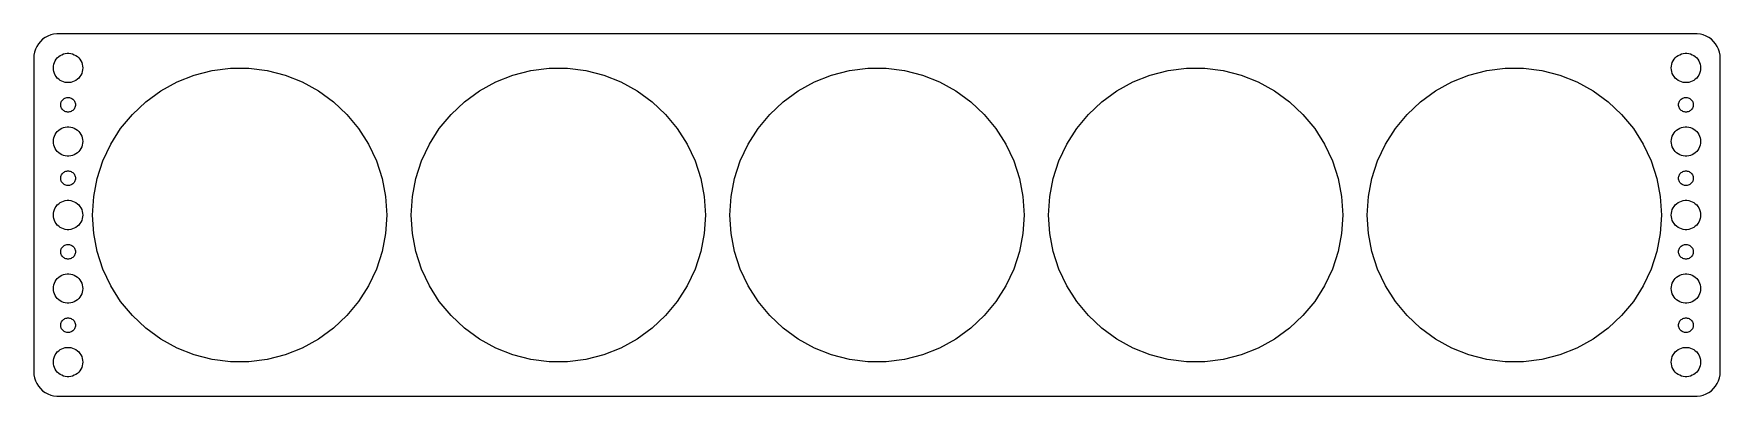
# Model space of a CAD drawing. Header units: metres. Extents: x -172 to 172, y -37 to 37.
import ezdxf

# ---------------------------------------------------------------- set-up
doc = ezdxf.new("R2010")
doc.units = ezdxf.units.M

msp = doc.modelspace()

# ---------------------------------------------------------------- linework, layer by layer
for p, q in [((-171.382, 34.4088), (-171.649, 33.8406)), ((-171.045, 34.9389), (-171.382, 34.4088)), ((-170.645, 35.4227), (-171.045, 34.9389)), ((-170.187, 35.8526), (-170.645, 35.4227)), ((-169.679, 36.2216), (-170.187, 35.8526)), ((-169.129, 36.5241), (-169.679, 36.2216)), ((-168.545, 36.7553), (-169.129, 36.5241)), ((-167.937, 36.9114), (-168.545, 36.7553)), ((-167.314, 36.9901), (-167.937, 36.9114)), ((167.314, 36.9901), (-167.314, 36.9901)), ((167.937, 36.9114), (167.314, 36.9901)), ((168.545, 36.7553), (167.937, 36.9114)), ((169.129, 36.5241), (168.545, 36.7553)), ((169.679, 36.2216), (169.129, 36.5241)), ((170.187, 35.8526), (169.679, 36.2216)), ((170.645, 35.4227), (170.187, 35.8526)), ((171.045, 34.9389), (170.645, 35.4227)), ((171.382, 34.4088), (171.045, 34.9389)), ((171.649, 33.8406), (171.382, 34.4088)), ((-171.961, 32.6267), (-172, 32)), ((-172, 32), (-172, -32)), ((-171.843, 33.2434), (-171.961, 32.6267)), ((-171.649, 33.8406), (-171.843, 33.2434)), ((-167.906, 30.7461), (-167.789, 31.1044)), ((-167.789, 31.1044), (-167.629, 31.4453)), ((-167.629, 31.4453), (-167.427, 31.7634)), ((-167.427, 31.7634), (-167.187, 32.0536)), ((-167.187, 32.0536), (-166.912, 32.3115)), ((-166.912, 32.3115), (-166.607, 32.533)), ((-166.607, 32.533), (-166.277, 32.7145)), ((-166.277, 32.7145), (-165.927, 32.8532)), ((-165.927, 32.8532), (-165.562, 32.9469)), ((-165.562, 32.9469), (-165.188, 32.9941)), ((-165.188, 32.9941), (-164.812, 32.9941)), ((-164.812, 32.9941), (-164.438, 32.9469)), ((-164.438, 32.9469), (-164.073, 32.8532)), ((-164.073, 32.8532), (-163.723, 32.7145)), ((-163.723, 32.7145), (-163.393, 32.533)), ((-163.393, 32.533), (-163.088, 32.3115)), ((-163.088, 32.3115), (-162.813, 32.0536)), ((-162.813, 32.0536), (-162.573, 31.7634)), ((-162.573, 31.7634), (-162.371, 31.4453)), ((-162.371, 31.4453), (-162.211, 31.1044)), ((-162.211, 31.1044), (-162.094, 30.7461)), ((162.094, 30.7461), (162.211, 31.1044)), ((162.211, 31.1044), (162.371, 31.4453)), ((162.371, 31.4453), (162.573, 31.7634)), ((162.573, 31.7634), (162.813, 32.0536)), ((162.813, 32.0536), (163.088, 32.3115)), ((163.088, 32.3115), (163.393, 32.533)), ((163.393, 32.533), (163.723, 32.7145)), ((163.723, 32.7145), (164.073, 32.8532)), ((164.073, 32.8532), (164.438, 32.9469)), ((164.438, 32.9469), (164.812, 32.9941)), ((164.812, 32.9941), (165.188, 32.9941)), ((165.188, 32.9941), (165.562, 32.9469)), ((165.562, 32.9469), (165.927, 32.8532)), ((165.927, 32.8532), (166.277, 32.7145)), ((166.277, 32.7145), (166.607, 32.533)), ((166.607, 32.533), (166.912, 32.3115)), ((166.912, 32.3115), (167.187, 32.0536)), ((167.187, 32.0536), (167.427, 31.7634)), ((167.427, 31.7634), (167.629, 31.4453)), ((167.629, 31.4453), (167.789, 31.1044)), ((167.789, 31.1044), (167.906, 30.7461)), ((171.843, 33.2434), (171.649, 33.8406)), ((171.961, 32.6267), (171.843, 33.2434)), ((172, 32), (171.961, 32.6267)), ((172, -32), (172, 32)), ((-168, 30), (-167.976, 30.376)), ((-167.976, 29.624), (-168, 30)), ((-167.976, 30.376), (-167.906, 30.7461)), ((-167.906, 29.2539), (-167.976, 29.624)), ((-167.789, 28.8956), (-167.906, 29.2539)), ((-167.629, 28.5547), (-167.789, 28.8956)), ((-167.427, 28.2366), (-167.629, 28.5547)), ((-167.187, 27.9464), (-167.427, 28.2366)), ((-166.912, 27.6884), (-167.187, 27.9464)), ((-166.607, 27.467), (-166.912, 27.6884)), ((-163.088, 27.6884), (-163.393, 27.467)), ((-162.813, 27.9464), (-163.088, 27.6884)), ((-162.573, 28.2366), (-162.813, 27.9464)), ((-162.371, 28.5547), (-162.573, 28.2366)), ((-162.211, 28.8956), (-162.371, 28.5547)), ((-162.094, 29.2539), (-162.211, 28.8956)), ((-162.094, 30.7461), (-162.024, 30.376)), ((-162.024, 29.624), (-162.094, 29.2539)), ((-162.024, 30.376), (-162, 30)), ((-162, 30), (-162.024, 29.624)), ((-142.773, 27.1448), (-139.271, 28.5317)), ((-139.271, 28.5317), (-135.621, 29.4686)), ((-135.621, 29.4686), (-131.884, 29.9408)), ((-131.884, 29.9408), (-128.116, 29.9408)), ((-128.116, 29.9408), (-124.379, 29.4686)), ((-124.379, 29.4686), (-120.729, 28.5317)), ((-120.729, 28.5317), (-117.227, 27.1448)), ((-77.7734, 27.1448), (-74.2705, 28.5317)), ((-74.2705, 28.5317), (-70.6214, 29.4686)), ((-70.6214, 29.4686), (-66.8837, 29.9408)), ((-66.8837, 29.9408), (-63.1163, 29.9408)), ((-63.1163, 29.9408), (-59.3786, 29.4686)), ((-59.3786, 29.4686), (-55.7295, 28.5317)), ((-55.7295, 28.5317), (-52.2266, 27.1448)), ((-12.7734, 27.1448), (-9.27051, 28.5317)), ((-9.27051, 28.5317), (-5.62143, 29.4686)), ((-5.62143, 29.4686), (-1.88371, 29.9408)), ((-1.88371, 29.9408), (1.88371, 29.9408)), ((1.88371, 29.9408), (5.62143, 29.4686)), ((5.62143, 29.4686), (9.27051, 28.5317)), ((9.27051, 28.5317), (12.7734, 27.1448)), ((52.2266, 27.1448), (55.7295, 28.5317)), ((55.7295, 28.5317), (59.3786, 29.4686)), ((59.3786, 29.4686), (63.1163, 29.9408)), ((63.1163, 29.9408), (66.8837, 29.9408)), ((66.8837, 29.9408), (70.6214, 29.4686)), ((70.6214, 29.4686), (74.2705, 28.5317)), ((74.2705, 28.5317), (77.7734, 27.1448)), ((117.227, 27.1448), (120.729, 28.5317)), ((120.729, 28.5317), (124.379, 29.4686)), ((124.379, 29.4686), (128.116, 29.9408)), ((128.116, 29.9408), (131.884, 29.9408)), ((131.884, 29.9408), (135.621, 29.4686)), ((135.621, 29.4686), (139.271, 28.5317)), ((139.271, 28.5317), (142.773, 27.1448)), ((162, 30), (162.024, 30.376)), ((162.024, 29.624), (162, 30)), ((162.024, 30.376), (162.094, 30.7461)), ((162.094, 29.2539), (162.024, 29.624)), ((162.211, 28.8956), (162.094, 29.2539)), ((162.371, 28.5547), (162.211, 28.8956)), ((162.573, 28.2366), (162.371, 28.5547)), ((162.813, 27.9464), (162.573, 28.2366)), ((163.088, 27.6884), (162.813, 27.9464)), ((163.393, 27.467), (163.088, 27.6884)), ((166.912, 27.6884), (166.607, 27.467)), ((167.187, 27.9464), (166.912, 27.6884)), ((167.427, 28.2366), (167.187, 27.9464)), ((167.629, 28.5547), (167.427, 28.2366)), ((167.789, 28.8956), (167.629, 28.5547)), ((167.906, 29.2539), (167.789, 28.8956)), ((167.906, 30.7461), (167.976, 30.376)), ((167.976, 29.624), (167.906, 29.2539)), ((167.976, 30.376), (168, 30)), ((168, 30), (167.976, 29.624)), ((-166.277, 27.2855), (-166.607, 27.467)), ((-165.927, 27.1468), (-166.277, 27.2855)), ((-165.562, 27.0531), (-165.927, 27.1468)), ((-165.188, 27.0059), (-165.562, 27.0531)), ((-164.812, 27.0059), (-165.188, 27.0059)), ((-164.438, 27.0531), (-164.812, 27.0059)), ((-164.073, 27.1468), (-164.438, 27.0531)), ((-163.723, 27.2855), (-164.073, 27.1468)), ((-163.393, 27.467), (-163.723, 27.2855)), ((-149.123, 23.1154), (-146.075, 25.3298)), ((-146.075, 25.3298), (-142.773, 27.1448)), ((-117.227, 27.1448), (-113.925, 25.3298)), ((-113.925, 25.3298), (-110.877, 23.1154)), ((-84.1227, 23.1154), (-81.0748, 25.3298)), ((-81.0748, 25.3298), (-77.7734, 27.1448)), ((-52.2266, 27.1448), (-48.9252, 25.3298)), ((-48.9252, 25.3298), (-45.8773, 23.1154)), ((-19.1227, 23.1154), (-16.0748, 25.3298)), ((-16.0748, 25.3298), (-12.7734, 27.1448)), ((12.7734, 27.1448), (16.0748, 25.3298)), ((16.0748, 25.3298), (19.1227, 23.1154)), ((45.8773, 23.1154), (48.9252, 25.3298)), ((48.9252, 25.3298), (52.2266, 27.1448)), ((77.7734, 27.1448), (81.0748, 25.3298)), ((81.0748, 25.3298), (84.1227, 23.1154)), ((110.877, 23.1154), (113.925, 25.3298)), ((113.925, 25.3298), (117.227, 27.1448)), ((142.773, 27.1448), (146.075, 25.3298)), ((146.075, 25.3298), (149.123, 23.1154)), ((163.723, 27.2855), (163.393, 27.467)), ((164.073, 27.1468), (163.723, 27.2855)), ((164.438, 27.0531), (164.073, 27.1468)), ((164.812, 27.0059), (164.438, 27.0531)), ((165.188, 27.0059), (164.812, 27.0059)), ((165.562, 27.0531), (165.188, 27.0059)), ((165.927, 27.1468), (165.562, 27.0531)), ((166.277, 27.2855), (165.927, 27.1468)), ((166.607, 27.467), (166.277, 27.2855)), ((-166.5, 22.5), (-166.488, 22.688)), ((-166.488, 22.312), (-166.5, 22.5)), ((-166.488, 22.688), (-166.453, 22.873)), ((-166.453, 22.127), (-166.488, 22.312)), ((-166.453, 22.873), (-166.395, 23.0522)), ((-166.395, 21.9478), (-166.453, 22.127)), ((-166.395, 23.0522), (-166.314, 23.2226)), ((-166.314, 21.7774), (-166.395, 21.9478)), ((-166.314, 23.2226), (-166.214, 23.3817)), ((-166.214, 21.6183), (-166.314, 21.7774)), ((-166.214, 23.3817), (-166.093, 23.5268)), ((-166.093, 21.4732), (-166.214, 21.6183)), ((-166.093, 23.5268), (-165.956, 23.6558)), ((-165.956, 21.3442), (-166.093, 21.4732)), ((-165.956, 23.6558), (-165.804, 23.7665)), ((-165.804, 21.2335), (-165.956, 21.3442)), ((-165.804, 23.7665), (-165.639, 23.8572)), ((-165.639, 21.1427), (-165.804, 21.2335)), ((-165.639, 23.8572), (-165.464, 23.9266)), ((-165.464, 21.0734), (-165.639, 21.1427)), ((-165.464, 23.9266), (-165.281, 23.9734)), ((-165.281, 21.0266), (-165.464, 21.0734)), ((-165.281, 23.9734), (-165.094, 23.997)), ((-165.094, 21.003), (-165.281, 21.0266)), ((-165.094, 23.997), (-164.906, 23.997)), ((-164.906, 21.003), (-165.094, 21.003)), ((-164.906, 23.997), (-164.719, 23.9734)), ((-164.719, 21.0266), (-164.906, 21.003)), ((-164.719, 23.9734), (-164.536, 23.9266)), ((-164.536, 21.0734), (-164.719, 21.0266)), ((-164.536, 23.9266), (-164.361, 23.8572)), ((-164.361, 21.1427), (-164.536, 21.0734)), ((-164.361, 23.8572), (-164.196, 23.7665)), ((-164.196, 21.2335), (-164.361, 21.1427)), ((-164.196, 23.7665), (-164.044, 23.6558)), ((-164.044, 21.3442), (-164.196, 21.2335)), ((-164.044, 23.6558), (-163.907, 23.5268)), ((-163.907, 21.4732), (-164.044, 21.3442)), ((-163.907, 23.5268), (-163.786, 23.3817)), ((-163.786, 21.6183), (-163.907, 21.4732)), ((-163.786, 23.3817), (-163.686, 23.2226)), ((-163.686, 21.7774), (-163.786, 21.6183)), ((-163.686, 23.2226), (-163.605, 23.0522)), ((-163.605, 21.9478), (-163.686, 21.7774)), ((-163.605, 23.0522), (-163.547, 22.873)), ((-163.547, 22.127), (-163.605, 21.9478)), ((-163.547, 22.873), (-163.512, 22.688)), ((-163.512, 22.312), (-163.547, 22.127)), ((-163.512, 22.688), (-163.5, 22.5)), ((-163.5, 22.5), (-163.512, 22.312)), ((-151.869, 20.5364), (-149.123, 23.1154)), ((-110.877, 23.1154), (-108.131, 20.5364)), ((-86.869, 20.5364), (-84.1227, 23.1154)), ((-45.8773, 23.1154), (-43.1309, 20.5364)), ((-21.869, 20.5364), (-19.1227, 23.1154)), ((19.1227, 23.1154), (21.869, 20.5364)), ((43.1309, 20.5364), (45.8773, 23.1154)), ((84.1227, 23.1154), (86.869, 20.5364)), ((108.131, 20.5364), (110.877, 23.1154)), ((149.123, 23.1154), (151.869, 20.5364)), ((163.5, 22.5), (163.512, 22.688)), ((163.512, 22.312), (163.5, 22.5)), ((163.512, 22.688), (163.547, 22.873)), ((163.547, 22.127), (163.512, 22.312)), ((163.547, 22.873), (163.605, 23.0522)), ((163.605, 21.9478), (163.547, 22.127)), ((163.605, 23.0522), (163.686, 23.2226)), ((163.686, 21.7774), (163.605, 21.9478)), ((163.686, 23.2226), (163.786, 23.3817)), ((163.786, 21.6183), (163.686, 21.7774)), ((163.786, 23.3817), (163.907, 23.5268)), ((163.907, 21.4732), (163.786, 21.6183)), ((163.907, 23.5268), (164.044, 23.6558)), ((164.044, 21.3442), (163.907, 21.4732)), ((164.044, 23.6558), (164.196, 23.7665)), ((164.196, 21.2335), (164.044, 21.3442)), ((164.196, 23.7665), (164.361, 23.8572)), ((164.361, 21.1427), (164.196, 21.2335)), ((164.361, 23.8572), (164.536, 23.9266)), ((164.536, 21.0734), (164.361, 21.1427)), ((164.536, 23.9266), (164.719, 23.9734)), ((164.719, 21.0266), (164.536, 21.0734)), ((164.719, 23.9734), (164.906, 23.997)), ((164.906, 21.003), (164.719, 21.0266)), ((164.906, 23.997), (165.094, 23.997)), ((165.094, 21.003), (164.906, 21.003)), ((165.094, 23.997), (165.281, 23.9734)), ((165.281, 21.0266), (165.094, 21.003)), ((165.281, 23.9734), (165.464, 23.9266)), ((165.464, 21.0734), (165.281, 21.0266)), ((165.464, 23.9266), (165.639, 23.8572)), ((165.639, 21.1427), (165.464, 21.0734)), ((165.639, 23.8572), (165.804, 23.7665)), ((165.804, 21.2335), (165.639, 21.1427)), ((165.804, 23.7665), (165.956, 23.6558)), ((165.956, 21.3442), (165.804, 21.2335)), ((165.956, 23.6558), (166.093, 23.5268)), ((166.093, 21.4732), (165.956, 21.3442)), ((166.093, 23.5268), (166.214, 23.3817)), ((166.214, 21.6183), (166.093, 21.4732)), ((166.214, 23.3817), (166.314, 23.2226)), ((166.314, 21.7774), (166.214, 21.6183)), ((166.314, 23.2226), (166.395, 23.0522)), ((166.395, 21.9478), (166.314, 21.7774)), ((166.395, 23.0522), (166.453, 22.873)), ((166.453, 22.127), (166.395, 21.9478)), ((166.453, 22.873), (166.488, 22.688)), ((166.488, 22.312), (166.453, 22.127)), ((166.488, 22.688), (166.5, 22.5)), ((166.5, 22.5), (166.488, 22.312)), ((-167.187, 17.0536), (-166.912, 17.3115)), ((-166.912, 17.3115), (-166.607, 17.533)), ((-166.607, 17.533), (-166.277, 17.7145)), ((-166.277, 17.7145), (-165.927, 17.8532)), ((-165.927, 17.8532), (-165.562, 17.9469)), ((-165.562, 17.9469), (-165.188, 17.9941)), ((-165.188, 17.9941), (-164.812, 17.9941)), ((-164.812, 17.9941), (-164.438, 17.9469)), ((-164.438, 17.9469), (-164.073, 17.8532)), ((-164.073, 17.8532), (-163.723, 17.7145)), ((-163.723, 17.7145), (-163.393, 17.533)), ((-163.393, 17.533), (-163.088, 17.3115)), ((-163.088, 17.3115), (-162.813, 17.0536)), ((-156.289, 14.4526), (-154.271, 17.6335)), ((-154.271, 17.6335), (-151.869, 20.5364)), ((-108.131, 20.5364), (-105.729, 17.6335)), ((-105.729, 17.6335), (-103.711, 14.4526)), ((-91.2892, 14.4526), (-89.2705, 17.6335)), ((-89.2705, 17.6335), (-86.869, 20.5364)), ((-43.1309, 20.5364), (-40.7295, 17.6335)), ((-40.7295, 17.6335), (-38.7108, 14.4526)), ((-26.2892, 14.4526), (-24.2705, 17.6335)), ((-24.2705, 17.6335), (-21.869, 20.5364)), ((21.869, 20.5364), (24.2705, 17.6335)), ((24.2705, 17.6335), (26.2892, 14.4526)), ((38.7108, 14.4526), (40.7295, 17.6335)), ((40.7295, 17.6335), (43.1309, 20.5364)), ((86.869, 20.5364), (89.2705, 17.6335)), ((89.2705, 17.6335), (91.2892, 14.4526)), ((103.711, 14.4526), (105.729, 17.6335)), ((105.729, 17.6335), (108.131, 20.5364)), ((151.869, 20.5364), (154.271, 17.6335)), ((154.271, 17.6335), (156.289, 14.4526)), ((162.813, 17.0536), (163.088, 17.3115)), ((163.088, 17.3115), (163.393, 17.533)), ((163.393, 17.533), (163.723, 17.7145)), ((163.723, 17.7145), (164.073, 17.8532)), ((164.073, 17.8532), (164.438, 17.9469)), ((164.438, 17.9469), (164.812, 17.9941)), ((164.812, 17.9941), (165.188, 17.9941)), ((165.188, 17.9941), (165.562, 17.9469)), ((165.562, 17.9469), (165.927, 17.8532)), ((165.927, 17.8532), (166.277, 17.7145)), ((166.277, 17.7145), (166.607, 17.533)), ((166.607, 17.533), (166.912, 17.3115)), ((166.912, 17.3115), (167.187, 17.0536)), ((-168, 15), (-167.976, 15.376)), ((-167.976, 14.624), (-168, 15)), ((-167.976, 15.376), (-167.906, 15.7461)), ((-167.906, 14.2539), (-167.976, 14.624)), ((-167.906, 15.7461), (-167.789, 16.1044)), ((-167.789, 13.8956), (-167.906, 14.2539)), ((-167.789, 16.1044), (-167.629, 16.4453)), ((-167.629, 13.5547), (-167.789, 13.8956)), ((-167.629, 16.4453), (-167.427, 16.7634)), ((-167.427, 16.7634), (-167.187, 17.0536)), ((-162.813, 17.0536), (-162.573, 16.7634)), ((-162.573, 16.7634), (-162.371, 16.4453)), ((-162.371, 16.4453), (-162.211, 16.1044)), ((-162.211, 13.8956), (-162.371, 13.5547)), ((-162.211, 16.1044), (-162.094, 15.7461)), ((-162.094, 14.2539), (-162.211, 13.8956)), ((-162.094, 15.7461), (-162.024, 15.376)), ((-162.024, 14.624), (-162.094, 14.2539)), ((-162.024, 15.376), (-162, 15)), ((-162, 15), (-162.024, 14.624)), ((-157.893, 11.0437), (-156.289, 14.4526)), ((-103.711, 14.4526), (-102.107, 11.0437)), ((-92.8933, 11.0437), (-91.2892, 14.4526)), ((-38.7108, 14.4526), (-37.1067, 11.0437)), ((-27.8933, 11.0437), (-26.2892, 14.4526)), ((26.2892, 14.4526), (27.8933, 11.0437)), ((37.1067, 11.0437), (38.7108, 14.4526)), ((91.2892, 14.4526), (92.8933, 11.0437)), ((102.107, 11.0437), (103.711, 14.4526)), ((156.289, 14.4526), (157.893, 11.0437)), ((162, 15), (162.024, 15.376)), ((162.024, 14.624), (162, 15)), ((162.024, 15.376), (162.094, 15.7461)), ((162.094, 14.2539), (162.024, 14.624)), ((162.094, 15.7461), (162.211, 16.1044)), ((162.211, 13.8956), (162.094, 14.2539)), ((162.211, 16.1044), (162.371, 16.4453)), ((162.371, 13.5547), (162.211, 13.8956)), ((162.371, 16.4453), (162.573, 16.7634)), ((162.573, 16.7634), (162.813, 17.0536)), ((167.187, 17.0536), (167.427, 16.7634)), ((167.427, 16.7634), (167.629, 16.4453)), ((167.629, 16.4453), (167.789, 16.1044)), ((167.789, 13.8956), (167.629, 13.5547)), ((167.789, 16.1044), (167.906, 15.7461)), ((167.906, 14.2539), (167.789, 13.8956)), ((167.906, 15.7461), (167.976, 15.376)), ((167.976, 14.624), (167.906, 14.2539)), ((167.976, 15.376), (168, 15)), ((168, 15), (167.976, 14.624)), ((-167.427, 13.2366), (-167.629, 13.5547)), ((-167.187, 12.9464), (-167.427, 13.2366)), ((-166.912, 12.6884), (-167.187, 12.9464)), ((-166.607, 12.467), (-166.912, 12.6884)), ((-166.277, 12.2855), (-166.607, 12.467)), ((-165.927, 12.1468), (-166.277, 12.2855)), ((-165.562, 12.0531), (-165.927, 12.1468)), ((-165.188, 12.0059), (-165.562, 12.0531)), ((-164.812, 12.0059), (-165.188, 12.0059)), ((-164.438, 12.0531), (-164.812, 12.0059)), ((-164.073, 12.1468), (-164.438, 12.0531)), ((-163.723, 12.2855), (-164.073, 12.1468)), ((-163.393, 12.467), (-163.723, 12.2855)), ((-163.088, 12.6884), (-163.393, 12.467)), ((-162.813, 12.9464), (-163.088, 12.6884)), ((-162.573, 13.2366), (-162.813, 12.9464)), ((-162.371, 13.5547), (-162.573, 13.2366)), ((-159.057, 7.46069), (-157.893, 11.0437)), ((-102.107, 11.0437), (-100.943, 7.46069)), ((-94.0575, 7.46069), (-92.8933, 11.0437)), ((-37.1067, 11.0437), (-35.9425, 7.46069)), ((-29.0575, 7.46069), (-27.8933, 11.0437)), ((27.8933, 11.0437), (29.0575, 7.46069)), ((35.9425, 7.46069), (37.1067, 11.0437)), ((92.8933, 11.0437), (94.0575, 7.46069)), ((100.943, 7.46069), (102.107, 11.0437)), ((157.893, 11.0437), (159.057, 7.46069)), ((162.573, 13.2366), (162.371, 13.5547)), ((162.813, 12.9464), (162.573, 13.2366)), ((163.088, 12.6884), (162.813, 12.9464)), ((163.393, 12.467), (163.088, 12.6884)), ((163.723, 12.2855), (163.393, 12.467)), ((164.073, 12.1468), (163.723, 12.2855)), ((164.438, 12.0531), (164.073, 12.1468)), ((164.812, 12.0059), (164.438, 12.0531)), ((165.188, 12.0059), (164.812, 12.0059)), ((165.562, 12.0531), (165.188, 12.0059)), ((165.927, 12.1468), (165.562, 12.0531)), ((166.277, 12.2855), (165.927, 12.1468)), ((166.607, 12.467), (166.277, 12.2855)), ((166.912, 12.6884), (166.607, 12.467)), ((167.187, 12.9464), (166.912, 12.6884)), ((167.427, 13.2366), (167.187, 12.9464)), ((167.629, 13.5547), (167.427, 13.2366)), ((-166.5, 7.5), (-166.488, 7.68799)), ((-166.488, 7.312), (-166.5, 7.5)), ((-166.488, 7.68799), (-166.453, 7.87303)), ((-166.453, 7.12695), (-166.488, 7.312)), ((-166.453, 7.87303), (-166.395, 8.05219)), ((-166.395, 6.9478), (-166.453, 7.12695)), ((-166.395, 8.05219), (-166.314, 8.22263)), ((-166.314, 6.77736), (-166.395, 6.9478)), ((-166.314, 8.22263), (-166.214, 8.38167)), ((-166.214, 8.38167), (-166.093, 8.52681)), ((-166.093, 8.52681), (-165.956, 8.65576)), ((-165.956, 8.65576), (-165.804, 8.76648)), ((-165.804, 8.76648), (-165.639, 8.85724)), ((-165.639, 8.85724), (-165.464, 8.92657)), ((-165.464, 8.92657), (-165.281, 8.97342)), ((-165.281, 8.97342), (-165.094, 8.99704)), ((-165.094, 8.99704), (-164.906, 8.99704)), ((-164.906, 8.99704), (-164.719, 8.97342)), ((-164.719, 8.97342), (-164.536, 8.92657)), ((-164.536, 8.92657), (-164.361, 8.85724)), ((-164.361, 8.85724), (-164.196, 8.76648)), ((-164.196, 8.76648), (-164.044, 8.65576)), ((-164.044, 8.65576), (-163.907, 8.52681)), ((-163.907, 8.52681), (-163.786, 8.38167)), ((-163.786, 8.38167), (-163.686, 8.22263)), ((-163.686, 8.22263), (-163.605, 8.05219)), ((-163.605, 6.9478), (-163.686, 6.77736)), ((-163.605, 8.05219), (-163.547, 7.87303)), ((-163.547, 7.12695), (-163.605, 6.9478)), ((-163.547, 7.87303), (-163.512, 7.68799)), ((-163.512, 7.312), (-163.547, 7.12695)), ((-163.512, 7.68799), (-163.5, 7.5)), ((-163.5, 7.5), (-163.512, 7.312)), ((-159.763, 3.75999), (-159.057, 7.46069)), ((-100.943, 7.46069), (-100.237, 3.75999)), ((-94.7634, 3.75999), (-94.0575, 7.46069)), ((-35.9425, 7.46069), (-35.2366, 3.75999)), ((-29.7634, 3.75999), (-29.0575, 7.46069)), ((29.0575, 7.46069), (29.7634, 3.75999)), ((35.2366, 3.75999), (35.9425, 7.46069)), ((94.0575, 7.46069), (94.7634, 3.75999)), ((100.237, 3.75999), (100.943, 7.46069)), ((159.057, 7.46069), (159.763, 3.75999)), ((163.5, 7.5), (163.512, 7.68799)), ((163.512, 7.312), (163.5, 7.5)), ((163.512, 7.68799), (163.547, 7.87303)), ((163.547, 7.12695), (163.512, 7.312)), ((163.547, 7.87303), (163.605, 8.05219)), ((163.605, 6.9478), (163.547, 7.12695)), ((163.605, 8.05219), (163.686, 8.22263)), ((163.686, 6.77736), (163.605, 6.9478)), ((163.686, 8.22263), (163.786, 8.38167)), ((163.786, 8.38167), (163.907, 8.52681)), ((163.907, 8.52681), (164.044, 8.65576)), ((164.044, 8.65576), (164.196, 8.76648)), ((164.196, 8.76648), (164.361, 8.85724)), ((164.361, 8.85724), (164.536, 8.92657)), ((164.536, 8.92657), (164.719, 8.97342)), ((164.719, 8.97342), (164.906, 8.99704)), ((164.906, 8.99704), (165.094, 8.99704)), ((165.094, 8.99704), (165.281, 8.97342)), ((165.281, 8.97342), (165.464, 8.92657)), ((165.464, 8.92657), (165.639, 8.85724)), ((165.639, 8.85724), (165.804, 8.76648)), ((165.804, 8.76648), (165.956, 8.65576)), ((165.956, 8.65576), (166.093, 8.52681)), ((166.093, 8.52681), (166.214, 8.38167)), ((166.214, 8.38167), (166.314, 8.22263)), ((166.314, 8.22263), (166.395, 8.05219)), ((166.395, 6.9478), (166.314, 6.77736)), ((166.395, 8.05219), (166.453, 7.87303)), ((166.453, 7.12695), (166.395, 6.9478)), ((166.453, 7.87303), (166.488, 7.68799)), ((166.488, 7.312), (166.453, 7.12695)), ((166.488, 7.68799), (166.5, 7.5)), ((166.5, 7.5), (166.488, 7.312)), ((-166.214, 6.61832), (-166.314, 6.77736)), ((-166.093, 6.47318), (-166.214, 6.61832)), ((-165.956, 6.34422), (-166.093, 6.47318)), ((-165.804, 6.23351), (-165.956, 6.34422)), ((-165.639, 6.14275), (-165.804, 6.23351)), ((-165.464, 6.07341), (-165.639, 6.14275)), ((-165.281, 6.02657), (-165.464, 6.07341)), ((-165.094, 6.00294), (-165.281, 6.02657)), ((-164.906, 6.00294), (-165.094, 6.00294)), ((-164.719, 6.02657), (-164.906, 6.00294)), ((-164.536, 6.07341), (-164.719, 6.02657)), ((-164.361, 6.14275), (-164.536, 6.07341)), ((-164.196, 6.23351), (-164.361, 6.14275)), ((-164.044, 6.34422), (-164.196, 6.23351)), ((-163.907, 6.47318), (-164.044, 6.34422)), ((-163.786, 6.61832), (-163.907, 6.47318)), ((-163.686, 6.77736), (-163.786, 6.61832)), ((-160, 0), (-159.763, 3.75999)), ((-100.237, 3.75999), (-100, 0)), ((-95, 0), (-94.7634, 3.75999)), ((-35.2366, 3.75999), (-35, 0)), ((-30, 0), (-29.7634, 3.75999)), ((29.7634, 3.75999), (30, 0)), ((35, 0), (35.2366, 3.75999)), ((94.7634, 3.75999), (95, 0)), ((100, 0), (100.237, 3.75999)), ((159.763, 3.75999), (160, 0)), ((163.786, 6.61832), (163.686, 6.77736)), ((163.907, 6.47318), (163.786, 6.61832)), ((164.044, 6.34422), (163.907, 6.47318)), ((164.196, 6.23351), (164.044, 6.34422)), ((164.361, 6.14275), (164.196, 6.23351)), ((164.536, 6.07341), (164.361, 6.14275)), ((164.719, 6.02657), (164.536, 6.07341)), ((164.906, 6.00294), (164.719, 6.02657)), ((165.094, 6.00294), (164.906, 6.00294)), ((165.281, 6.02657), (165.094, 6.00294)), ((165.464, 6.07341), (165.281, 6.02657)), ((165.639, 6.14275), (165.464, 6.07341)), ((165.804, 6.23351), (165.639, 6.14275)), ((165.956, 6.34422), (165.804, 6.23351)), ((166.093, 6.47318), (165.956, 6.34422)), ((166.214, 6.61832), (166.093, 6.47318)), ((166.314, 6.77736), (166.214, 6.61832)), ((-168, 0), (-167.976, 0.37599)), ((-167.976, -0.37599), (-168, 0)), ((-167.976, 0.37599), (-167.906, 0.74606)), ((-167.906, 0.74606), (-167.789, 1.10437)), ((-167.789, 1.10437), (-167.629, 1.44525)), ((-167.629, 1.44525), (-167.427, 1.76335)), ((-167.427, 1.76335), (-167.187, 2.05363)), ((-167.187, 2.05363), (-166.912, 2.31154)), ((-166.912, 2.31154), (-166.607, 2.53297)), ((-166.607, 2.53297), (-166.277, 2.71448)), ((-166.277, 2.71448), (-165.927, 2.85316)), ((-165.927, 2.85316), (-165.562, 2.94685)), ((-165.562, 2.94685), (-165.188, 2.99408)), ((-165.188, 2.99408), (-164.812, 2.99408)), ((-164.812, 2.99408), (-164.438, 2.94685)), ((-164.438, 2.94685), (-164.073, 2.85316)), ((-164.073, 2.85316), (-163.723, 2.71448)), ((-163.723, 2.71448), (-163.393, 2.53297)), ((-163.393, 2.53297), (-163.088, 2.31154)), ((-163.088, 2.31154), (-162.813, 2.05363)), ((-162.813, 2.05363), (-162.573, 1.76335)), ((-162.573, 1.76335), (-162.371, 1.44525)), ((-162.371, 1.44525), (-162.211, 1.10437)), ((-162.211, 1.10437), (-162.094, 0.74606)), ((-162.094, 0.74606), (-162.024, 0.37599)), ((-162.024, 0.37599), (-162, 0)), ((-162, 0), (-162.024, -0.37599)), ((-159.763, -3.75999), (-160, 0)), ((-100, 0), (-100.237, -3.75999)), ((-94.7634, -3.75999), (-95, 0)), ((-35, 0), (-35.2366, -3.75999)), ((-29.7634, -3.75999), (-30, 0)), ((30, 0), (29.7634, -3.75999)), ((35.2366, -3.75999), (35, 0)), ((95, 0), (94.7634, -3.75999)), ((100.237, -3.75999), (100, 0)), ((160, 0), (159.763, -3.75999)), ((162, 0), (162.024, 0.37599)), ((162.024, -0.37599), (162, 0)), ((162.024, 0.37599), (162.094, 0.74606)), ((162.094, 0.74606), (162.211, 1.10437)), ((162.211, 1.10437), (162.371, 1.44525)), ((162.371, 1.44525), (162.573, 1.76335)), ((162.573, 1.76335), (162.813, 2.05363)), ((162.813, 2.05363), (163.088, 2.31154)), ((163.088, 2.31154), (163.393, 2.53297)), ((163.393, 2.53297), (163.723, 2.71448)), ((163.723, 2.71448), (164.073, 2.85316)), ((164.073, 2.85316), (164.438, 2.94685)), ((164.438, 2.94685), (164.812, 2.99408)), ((164.812, 2.99408), (165.188, 2.99408)), ((165.188, 2.99408), (165.562, 2.94685)), ((165.562, 2.94685), (165.927, 2.85316)), ((165.927, 2.85316), (166.277, 2.71448)), ((166.277, 2.71448), (166.607, 2.53297)), ((166.607, 2.53297), (166.912, 2.31154)), ((166.912, 2.31154), (167.187, 2.05363)), ((167.187, 2.05363), (167.427, 1.76335)), ((167.427, 1.76335), (167.629, 1.44525)), ((167.629, 1.44525), (167.789, 1.10437)), ((167.789, 1.10437), (167.906, 0.74606)), ((167.906, 0.74606), (167.976, 0.37599)), ((167.976, 0.37599), (168, 0)), ((168, 0), (167.976, -0.37599)), ((-167.906, -0.74606), (-167.976, -0.37599)), ((-167.789, -1.10437), (-167.906, -0.74606)), ((-167.629, -1.44525), (-167.789, -1.10437)), ((-167.427, -1.76335), (-167.629, -1.44525)), ((-167.187, -2.05363), (-167.427, -1.76335)), ((-166.912, -2.31154), (-167.187, -2.05363)), ((-166.607, -2.53297), (-166.912, -2.31154)), ((-166.277, -2.71448), (-166.607, -2.53297)), ((-165.927, -2.85316), (-166.277, -2.71448)), ((-165.562, -2.94685), (-165.927, -2.85316)), ((-165.188, -2.99408), (-165.562, -2.94685)), ((-164.812, -2.99408), (-165.188, -2.99408)), ((-164.438, -2.94685), (-164.812, -2.99408)), ((-164.073, -2.85316), (-164.438, -2.94685)), ((-163.723, -2.71448), (-164.073, -2.85316)), ((-163.393, -2.53297), (-163.723, -2.71448)), ((-163.088, -2.31154), (-163.393, -2.53297)), ((-162.813, -2.05363), (-163.088, -2.31154)), ((-162.573, -1.76335), (-162.813, -2.05363)), ((-162.371, -1.44525), (-162.573, -1.76335)), ((-162.211, -1.10437), (-162.371, -1.44525)), ((-162.094, -0.74606), (-162.211, -1.10437)), ((-162.024, -0.37599), (-162.094, -0.74606)), ((162.094, -0.74606), (162.024, -0.37599)), ((162.211, -1.10437), (162.094, -0.74606)), ((162.371, -1.44525), (162.211, -1.10437)), ((162.573, -1.76335), (162.371, -1.44525)), ((162.813, -2.05363), (162.573, -1.76335)), ((163.088, -2.31154), (162.813, -2.05363)), ((163.393, -2.53297), (163.088, -2.31154)), ((163.723, -2.71448), (163.393, -2.53297)), ((164.073, -2.85316), (163.723, -2.71448)), ((164.438, -2.94685), (164.073, -2.85316)), ((164.812, -2.99408), (164.438, -2.94685)), ((165.188, -2.99408), (164.812, -2.99408)), ((165.562, -2.94685), (165.188, -2.99408)), ((165.927, -2.85316), (165.562, -2.94685)), ((166.277, -2.71448), (165.927, -2.85316)), ((166.607, -2.53297), (166.277, -2.71448)), ((166.912, -2.31154), (166.607, -2.53297)), ((167.187, -2.05363), (166.912, -2.31154)), ((167.427, -1.76335), (167.187, -2.05363)), ((167.629, -1.44525), (167.427, -1.76335)), ((167.789, -1.10437), (167.629, -1.44525)), ((167.906, -0.74606), (167.789, -1.10437)), ((167.976, -0.37599), (167.906, -0.74606)), ((-166.395, -6.9478), (-166.314, -6.77736)), ((-166.314, -6.77736), (-166.214, -6.61832)), ((-166.214, -6.61832), (-166.093, -6.47318)), ((-166.093, -6.47318), (-165.956, -6.34422)), ((-165.956, -6.34422), (-165.804, -6.23351)), ((-165.804, -6.23351), (-165.639, -6.14275)), ((-165.639, -6.14275), (-165.464, -6.07341)), ((-165.464, -6.07341), (-165.281, -6.02657)), ((-165.281, -6.02657), (-165.094, -6.00294)), ((-165.094, -6.00294), (-164.906, -6.00294)), ((-164.906, -6.00294), (-164.719, -6.02657)), ((-164.719, -6.02657), (-164.536, -6.07341)), ((-164.536, -6.07341), (-164.361, -6.14275)), ((-164.361, -6.14275), (-164.196, -6.23351)), ((-164.196, -6.23351), (-164.044, -6.34422)), ((-164.044, -6.34422), (-163.907, -6.47318)), ((-163.907, -6.47318), (-163.786, -6.61832)), ((-163.786, -6.61832), (-163.686, -6.77736)), ((-163.686, -6.77736), (-163.605, -6.9478)), ((-159.057, -7.46069), (-159.763, -3.75999)), ((-100.237, -3.75999), (-100.943, -7.46069)), ((-94.0575, -7.46069), (-94.7634, -3.75999)), ((-35.2366, -3.75999), (-35.9425, -7.46069)), ((-29.0575, -7.46069), (-29.7634, -3.75999)), ((29.7634, -3.75999), (29.0575, -7.46069)), ((35.9425, -7.46069), (35.2366, -3.75999)), ((94.7634, -3.75999), (94.0575, -7.46069)), ((100.943, -7.46069), (100.237, -3.75999)), ((159.763, -3.75999), (159.057, -7.46069)), ((163.605, -6.9478), (163.686, -6.77736)), ((163.686, -6.77736), (163.786, -6.61832)), ((163.786, -6.61832), (163.907, -6.47318)), ((163.907, -6.47318), (164.044, -6.34422)), ((164.044, -6.34422), (164.196, -6.23351)), ((164.196, -6.23351), (164.361, -6.14275)), ((164.361, -6.14275), (164.536, -6.07341)), ((164.536, -6.07341), (164.719, -6.02657)), ((164.719, -6.02657), (164.906, -6.00294)), ((164.906, -6.00294), (165.094, -6.00294)), ((165.094, -6.00294), (165.281, -6.02657)), ((165.281, -6.02657), (165.464, -6.07341)), ((165.464, -6.07341), (165.639, -6.14275)), ((165.639, -6.14275), (165.804, -6.23351)), ((165.804, -6.23351), (165.956, -6.34422)), ((165.956, -6.34422), (166.093, -6.47318)), ((166.093, -6.47318), (166.214, -6.61832)), ((166.214, -6.61832), (166.314, -6.77736)), ((166.314, -6.77736), (166.395, -6.9478)), ((-166.5, -7.5), (-166.488, -7.312)), ((-166.488, -7.68799), (-166.5, -7.5)), ((-166.488, -7.312), (-166.453, -7.12695)), ((-166.453, -7.87303), (-166.488, -7.68799)), ((-166.453, -7.12695), (-166.395, -6.9478)), ((-166.395, -8.05219), (-166.453, -7.87303)), ((-166.314, -8.22263), (-166.395, -8.05219)), ((-166.214, -8.38167), (-166.314, -8.22263)), ((-166.093, -8.52681), (-166.214, -8.38167)), ((-165.956, -8.65576), (-166.093, -8.52681)), ((-165.804, -8.76648), (-165.956, -8.65576)), ((-165.639, -8.85724), (-165.804, -8.76648)), ((-165.464, -8.92657), (-165.639, -8.85724)), ((-165.281, -8.97342), (-165.464, -8.92657)), ((-165.094, -8.99704), (-165.281, -8.97342)), ((-164.906, -8.99704), (-165.094, -8.99704)), ((-164.719, -8.97342), (-164.906, -8.99704)), ((-164.536, -8.92657), (-164.719, -8.97342)), ((-164.361, -8.85724), (-164.536, -8.92657)), ((-164.196, -8.76648), (-164.361, -8.85724)), ((-164.044, -8.65576), (-164.196, -8.76648)), ((-163.907, -8.52681), (-164.044, -8.65576)), ((-163.786, -8.38167), (-163.907, -8.52681)), ((-163.686, -8.22263), (-163.786, -8.38167)), ((-163.605, -8.05219), (-163.686, -8.22263)), ((-163.605, -6.9478), (-163.547, -7.12695)), ((-163.547, -7.87303), (-163.605, -8.05219)), ((-163.547, -7.12695), (-163.512, -7.312)), ((-163.512, -7.68799), (-163.547, -7.87303)), ((-163.512, -7.312), (-163.5, -7.5)), ((-163.5, -7.5), (-163.512, -7.68799)), ((-157.893, -11.0437), (-159.057, -7.46069)), ((-100.943, -7.46069), (-102.107, -11.0437)), ((-92.8933, -11.0437), (-94.0575, -7.46069)), ((-35.9425, -7.46069), (-37.1067, -11.0437)), ((-27.8933, -11.0437), (-29.0575, -7.46069)), ((29.0575, -7.46069), (27.8933, -11.0437)), ((37.1067, -11.0437), (35.9425, -7.46069)), ((94.0575, -7.46069), (92.8933, -11.0437)), ((102.107, -11.0437), (100.943, -7.46069)), ((159.057, -7.46069), (157.893, -11.0437)), ((163.5, -7.5), (163.512, -7.312)), ((163.512, -7.68799), (163.5, -7.5)), ((163.512, -7.312), (163.547, -7.12695)), ((163.547, -7.87303), (163.512, -7.68799)), ((163.547, -7.12695), (163.605, -6.9478)), ((163.605, -8.05219), (163.547, -7.87303)), ((163.686, -8.22263), (163.605, -8.05219)), ((163.786, -8.38167), (163.686, -8.22263)), ((163.907, -8.52681), (163.786, -8.38167)), ((164.044, -8.65576), (163.907, -8.52681)), ((164.196, -8.76648), (164.044, -8.65576)), ((164.361, -8.85724), (164.196, -8.76648)), ((164.536, -8.92657), (164.361, -8.85724)), ((164.719, -8.97342), (164.536, -8.92657)), ((164.906, -8.99704), (164.719, -8.97342)), ((165.094, -8.99704), (164.906, -8.99704)), ((165.281, -8.97342), (165.094, -8.99704)), ((165.464, -8.92657), (165.281, -8.97342)), ((165.639, -8.85724), (165.464, -8.92657)), ((165.804, -8.76648), (165.639, -8.85724)), ((165.956, -8.65576), (165.804, -8.76648)), ((166.093, -8.52681), (165.956, -8.65576)), ((166.214, -8.38167), (166.093, -8.52681)), ((166.314, -8.22263), (166.214, -8.38167)), ((166.395, -8.05219), (166.314, -8.22263)), ((166.395, -6.9478), (166.453, -7.12695)), ((166.453, -7.87303), (166.395, -8.05219)), ((166.453, -7.12695), (166.488, -7.312)), ((166.488, -7.68799), (166.453, -7.87303)), ((166.488, -7.312), (166.5, -7.5)), ((166.5, -7.5), (166.488, -7.68799)), ((-167.789, -13.8956), (-167.629, -13.5547)), ((-167.629, -13.5547), (-167.427, -13.2366)), ((-167.427, -13.2366), (-167.187, -12.9464)), ((-167.187, -12.9464), (-166.912, -12.6884)), ((-166.912, -12.6884), (-166.607, -12.467)), ((-166.607, -12.467), (-166.277, -12.2855)), ((-166.277, -12.2855), (-165.927, -12.1468)), ((-165.927, -12.1468), (-165.562, -12.0531)), ((-165.562, -12.0531), (-165.188, -12.0059)), ((-165.188, -12.0059), (-164.812, -12.0059)), ((-164.812, -12.0059), (-164.438, -12.0531)), ((-164.438, -12.0531), (-164.073, -12.1468)), ((-164.073, -12.1468), (-163.723, -12.2855)), ((-163.723, -12.2855), (-163.393, -12.467)), ((-163.393, -12.467), (-163.088, -12.6884)), ((-163.088, -12.6884), (-162.813, -12.9464)), ((-162.813, -12.9464), (-162.573, -13.2366)), ((-162.573, -13.2366), (-162.371, -13.5547)), ((-162.371, -13.5547), (-162.211, -13.8956)), ((-156.289, -14.4526), (-157.893, -11.0437)), ((-102.107, -11.0437), (-103.711, -14.4526)), ((-91.2892, -14.4526), (-92.8933, -11.0437)), ((-37.1067, -11.0437), (-38.7108, -14.4526)), ((-26.2892, -14.4526), (-27.8933, -11.0437)), ((27.8933, -11.0437), (26.2892, -14.4526)), ((38.7108, -14.4526), (37.1067, -11.0437)), ((92.8933, -11.0437), (91.2892, -14.4526)), ((103.711, -14.4526), (102.107, -11.0437)), ((157.893, -11.0437), (156.289, -14.4526)), ((162.211, -13.8956), (162.371, -13.5547)), ((162.371, -13.5547), (162.573, -13.2366)), ((162.573, -13.2366), (162.813, -12.9464)), ((162.813, -12.9464), (163.088, -12.6884)), ((163.088, -12.6884), (163.393, -12.467)), ((163.393, -12.467), (163.723, -12.2855)), ((163.723, -12.2855), (164.073, -12.1468)), ((164.073, -12.1468), (164.438, -12.0531)), ((164.438, -12.0531), (164.812, -12.0059)), ((164.812, -12.0059), (165.188, -12.0059)), ((165.188, -12.0059), (165.562, -12.0531)), ((165.562, -12.0531), (165.927, -12.1468)), ((165.927, -12.1468), (166.277, -12.2855)), ((166.277, -12.2855), (166.607, -12.467)), ((166.607, -12.467), (166.912, -12.6884)), ((166.912, -12.6884), (167.187, -12.9464)), ((167.187, -12.9464), (167.427, -13.2366)), ((167.427, -13.2366), (167.629, -13.5547)), ((167.629, -13.5547), (167.789, -13.8956)), ((-168, -15), (-167.976, -14.624)), ((-167.976, -15.376), (-168, -15)), ((-167.976, -14.624), (-167.906, -14.2539)), ((-167.906, -15.7461), (-167.976, -15.376)), ((-167.906, -14.2539), (-167.789, -13.8956)), ((-167.789, -16.1044), (-167.906, -15.7461)), ((-167.629, -16.4453), (-167.789, -16.1044)), ((-167.427, -16.7634), (-167.629, -16.4453)), ((-167.187, -17.0536), (-167.427, -16.7634)), ((-166.912, -17.3115), (-167.187, -17.0536)), ((-162.813, -17.0536), (-163.088, -17.3115)), ((-162.573, -16.7634), (-162.813, -17.0536)), ((-162.371, -16.4453), (-162.573, -16.7634)), ((-162.211, -16.1044), (-162.371, -16.4453)), ((-162.211, -13.8956), (-162.094, -14.2539)), ((-162.094, -15.7461), (-162.211, -16.1044)), ((-162.094, -14.2539), (-162.024, -14.624)), ((-162.024, -15.376), (-162.094, -15.7461)), ((-162.024, -14.624), (-162, -15)), ((-162, -15), (-162.024, -15.376)), ((-154.271, -17.6335), (-156.289, -14.4526)), ((-103.711, -14.4526), (-105.729, -17.6335)), ((-89.2705, -17.6335), (-91.2892, -14.4526)), ((-38.7108, -14.4526), (-40.7295, -17.6335)), ((-24.2705, -17.6335), (-26.2892, -14.4526)), ((26.2892, -14.4526), (24.2705, -17.6335)), ((40.7295, -17.6335), (38.7108, -14.4526)), ((91.2892, -14.4526), (89.2705, -17.6335)), ((105.729, -17.6335), (103.711, -14.4526)), ((156.289, -14.4526), (154.271, -17.6335)), ((162, -15), (162.024, -14.624)), ((162.024, -15.376), (162, -15)), ((162.024, -14.624), (162.094, -14.2539)), ((162.094, -15.7461), (162.024, -15.376)), ((162.094, -14.2539), (162.211, -13.8956)), ((162.211, -16.1044), (162.094, -15.7461)), ((162.371, -16.4453), (162.211, -16.1044)), ((162.573, -16.7634), (162.371, -16.4453)), ((162.813, -17.0536), (162.573, -16.7634)), ((163.088, -17.3115), (162.813, -17.0536)), ((167.187, -17.0536), (166.912, -17.3115)), ((167.427, -16.7634), (167.187, -17.0536)), ((167.629, -16.4453), (167.427, -16.7634)), ((167.789, -16.1044), (167.629, -16.4453)), ((167.789, -13.8956), (167.906, -14.2539)), ((167.906, -15.7461), (167.789, -16.1044)), ((167.906, -14.2539), (167.976, -14.624)), ((167.976, -15.376), (167.906, -15.7461)), ((167.976, -14.624), (168, -15)), ((168, -15), (167.976, -15.376)), ((-166.607, -17.533), (-166.912, -17.3115)), ((-166.277, -17.7145), (-166.607, -17.533)), ((-165.927, -17.8532), (-166.277, -17.7145)), ((-165.562, -17.9469), (-165.927, -17.8532)), ((-165.188, -17.9941), (-165.562, -17.9469)), ((-164.812, -17.9941), (-165.188, -17.9941)), ((-164.438, -17.9469), (-164.812, -17.9941)), ((-164.073, -17.8532), (-164.438, -17.9469)), ((-163.723, -17.7145), (-164.073, -17.8532)), ((-163.393, -17.533), (-163.723, -17.7145)), ((-163.088, -17.3115), (-163.393, -17.533)), ((-151.869, -20.5364), (-154.271, -17.6335)), ((-149.123, -23.1154), (-151.869, -20.5364)), ((-108.131, -20.5364), (-110.877, -23.1154)), ((-105.729, -17.6335), (-108.131, -20.5364)), ((-86.869, -20.5364), (-89.2705, -17.6335)), ((-84.1227, -23.1154), (-86.869, -20.5364)), ((-43.1309, -20.5364), (-45.8773, -23.1154)), ((-40.7295, -17.6335), (-43.1309, -20.5364)), ((-21.869, -20.5364), (-24.2705, -17.6335)), ((-19.1227, -23.1154), (-21.869, -20.5364)), ((21.869, -20.5364), (19.1227, -23.1154)), ((24.2705, -17.6335), (21.869, -20.5364)), ((43.1309, -20.5364), (40.7295, -17.6335)), ((45.8773, -23.1154), (43.1309, -20.5364)), ((86.869, -20.5364), (84.1227, -23.1154)), ((89.2705, -17.6335), (86.869, -20.5364)), ((108.131, -20.5364), (105.729, -17.6335)), ((110.877, -23.1154), (108.131, -20.5364)), ((151.869, -20.5364), (149.123, -23.1154)), ((154.271, -17.6335), (151.869, -20.5364)), ((163.393, -17.533), (163.088, -17.3115)), ((163.723, -17.7145), (163.393, -17.533)), ((164.073, -17.8532), (163.723, -17.7145)), ((164.438, -17.9469), (164.073, -17.8532)), ((164.812, -17.9941), (164.438, -17.9469)), ((165.188, -17.9941), (164.812, -17.9941)), ((165.562, -17.9469), (165.188, -17.9941)), ((165.927, -17.8532), (165.562, -17.9469)), ((166.277, -17.7145), (165.927, -17.8532)), ((166.607, -17.533), (166.277, -17.7145)), ((166.912, -17.3115), (166.607, -17.533)), ((-166.5, -22.5), (-166.488, -22.312)), ((-166.488, -22.688), (-166.5, -22.5)), ((-166.488, -22.312), (-166.453, -22.127)), ((-166.453, -22.873), (-166.488, -22.688)), ((-166.453, -22.127), (-166.395, -21.9478)), ((-166.395, -23.0522), (-166.453, -22.873)), ((-166.395, -21.9478), (-166.314, -21.7774)), ((-166.314, -23.2226), (-166.395, -23.0522)), ((-166.314, -21.7774), (-166.214, -21.6183)), ((-166.214, -23.3817), (-166.314, -23.2226)), ((-166.214, -21.6183), (-166.093, -21.4732)), ((-166.093, -23.5268), (-166.214, -23.3817)), ((-166.093, -21.4732), (-165.956, -21.3442)), ((-165.956, -23.6558), (-166.093, -23.5268)), ((-165.956, -21.3442), (-165.804, -21.2335)), ((-165.804, -23.7665), (-165.956, -23.6558)), ((-165.804, -21.2335), (-165.639, -21.1427)), ((-165.639, -23.8572), (-165.804, -23.7665)), ((-165.639, -21.1427), (-165.464, -21.0734)), ((-165.464, -23.9266), (-165.639, -23.8572)), ((-165.464, -21.0734), (-165.281, -21.0266)), ((-165.281, -23.9734), (-165.464, -23.9266)), ((-165.281, -21.0266), (-165.094, -21.003)), ((-165.094, -23.997), (-165.281, -23.9734)), ((-165.094, -21.003), (-164.906, -21.003)), ((-164.906, -23.997), (-165.094, -23.997)), ((-164.906, -21.003), (-164.719, -21.0266)), ((-164.719, -23.9734), (-164.906, -23.997)), ((-164.719, -21.0266), (-164.536, -21.0734)), ((-164.536, -23.9266), (-164.719, -23.9734)), ((-164.536, -21.0734), (-164.361, -21.1427)), ((-164.361, -23.8572), (-164.536, -23.9266)), ((-164.361, -21.1427), (-164.196, -21.2335)), ((-164.196, -23.7665), (-164.361, -23.8572)), ((-164.196, -21.2335), (-164.044, -21.3442)), ((-164.044, -23.6558), (-164.196, -23.7665)), ((-164.044, -21.3442), (-163.907, -21.4732)), ((-163.907, -23.5268), (-164.044, -23.6558)), ((-163.907, -21.4732), (-163.786, -21.6183)), ((-163.786, -23.3817), (-163.907, -23.5268)), ((-163.786, -21.6183), (-163.686, -21.7774)), ((-163.686, -23.2226), (-163.786, -23.3817)), ((-163.686, -21.7774), (-163.605, -21.9478)), ((-163.605, -23.0522), (-163.686, -23.2226)), ((-163.605, -21.9478), (-163.547, -22.127)), ((-163.547, -22.873), (-163.605, -23.0522)), ((-163.547, -22.127), (-163.512, -22.312)), ((-163.512, -22.688), (-163.547, -22.873)), ((-163.512, -22.312), (-163.5, -22.5)), ((-163.5, -22.5), (-163.512, -22.688)), ((-146.075, -25.3298), (-149.123, -23.1154)), ((-110.877, -23.1154), (-113.925, -25.3298)), ((-81.0748, -25.3298), (-84.1227, -23.1154)), ((-45.8773, -23.1154), (-48.9252, -25.3298)), ((-16.0748, -25.3298), (-19.1227, -23.1154)), ((19.1227, -23.1154), (16.0748, -25.3298)), ((48.9252, -25.3298), (45.8773, -23.1154)), ((84.1227, -23.1154), (81.0748, -25.3298)), ((113.925, -25.3298), (110.877, -23.1154)), ((149.123, -23.1154), (146.075, -25.3298)), ((163.5, -22.5), (163.512, -22.312)), ((163.512, -22.688), (163.5, -22.5)), ((163.512, -22.312), (163.547, -22.127)), ((163.547, -22.873), (163.512, -22.688)), ((163.547, -22.127), (163.605, -21.9478)), ((163.605, -23.0522), (163.547, -22.873)), ((163.605, -21.9478), (163.686, -21.7774)), ((163.686, -23.2226), (163.605, -23.0522)), ((163.686, -21.7774), (163.786, -21.6183)), ((163.786, -23.3817), (163.686, -23.2226)), ((163.786, -21.6183), (163.907, -21.4732)), ((163.907, -23.5268), (163.786, -23.3817)), ((163.907, -21.4732), (164.044, -21.3442)), ((164.044, -23.6558), (163.907, -23.5268)), ((164.044, -21.3442), (164.196, -21.2335)), ((164.196, -23.7665), (164.044, -23.6558)), ((164.196, -21.2335), (164.361, -21.1427)), ((164.361, -23.8572), (164.196, -23.7665)), ((164.361, -21.1427), (164.536, -21.0734)), ((164.536, -23.9266), (164.361, -23.8572)), ((164.536, -21.0734), (164.719, -21.0266)), ((164.719, -23.9734), (164.536, -23.9266)), ((164.719, -21.0266), (164.906, -21.003)), ((164.906, -23.997), (164.719, -23.9734)), ((164.906, -21.003), (165.094, -21.003)), ((165.094, -23.997), (164.906, -23.997)), ((165.094, -21.003), (165.281, -21.0266)), ((165.281, -23.9734), (165.094, -23.997)), ((165.281, -21.0266), (165.464, -21.0734)), ((165.464, -23.9266), (165.281, -23.9734)), ((165.464, -21.0734), (165.639, -21.1427)), ((165.639, -23.8572), (165.464, -23.9266)), ((165.639, -21.1427), (165.804, -21.2335)), ((165.804, -23.7665), (165.639, -23.8572)), ((165.804, -21.2335), (165.956, -21.3442)), ((165.956, -23.6558), (165.804, -23.7665)), ((165.956, -21.3442), (166.093, -21.4732)), ((166.093, -23.5268), (165.956, -23.6558)), ((166.093, -21.4732), (166.214, -21.6183)), ((166.214, -23.3817), (166.093, -23.5268)), ((166.214, -21.6183), (166.314, -21.7774)), ((166.314, -23.2226), (166.214, -23.3817)), ((166.314, -21.7774), (166.395, -21.9478)), ((166.395, -23.0522), (166.314, -23.2226)), ((166.395, -21.9478), (166.453, -22.127)), ((166.453, -22.873), (166.395, -23.0522)), ((166.453, -22.127), (166.488, -22.312)), ((166.488, -22.688), (166.453, -22.873)), ((166.488, -22.312), (166.5, -22.5)), ((166.5, -22.5), (166.488, -22.688)), ((-166.912, -27.6884), (-166.607, -27.467)), ((-166.607, -27.467), (-166.277, -27.2855)), ((-166.277, -27.2855), (-165.927, -27.1468)), ((-165.927, -27.1468), (-165.562, -27.0531)), ((-165.562, -27.0531), (-165.188, -27.0059)), ((-165.188, -27.0059), (-164.812, -27.0059)), ((-164.812, -27.0059), (-164.438, -27.0531)), ((-164.438, -27.0531), (-164.073, -27.1468)), ((-164.073, -27.1468), (-163.723, -27.2855)), ((-163.723, -27.2855), (-163.393, -27.467)), ((-163.393, -27.467), (-163.088, -27.6884)), ((-142.773, -27.1448), (-146.075, -25.3298)), ((-139.271, -28.5317), (-142.773, -27.1448)), ((-117.227, -27.1448), (-120.729, -28.5317)), ((-113.925, -25.3298), (-117.227, -27.1448)), ((-77.7734, -27.1448), (-81.0748, -25.3298)), ((-74.2705, -28.5317), (-77.7734, -27.1448)), ((-52.2266, -27.1448), (-55.7295, -28.5317)), ((-48.9252, -25.3298), (-52.2266, -27.1448)), ((-12.7734, -27.1448), (-16.0748, -25.3298)), ((-9.27051, -28.5317), (-12.7734, -27.1448)), ((12.7734, -27.1448), (9.27051, -28.5317)), ((16.0748, -25.3298), (12.7734, -27.1448)), ((52.2266, -27.1448), (48.9252, -25.3298)), ((55.7295, -28.5317), (52.2266, -27.1448)), ((77.7734, -27.1448), (74.2705, -28.5317)), ((81.0748, -25.3298), (77.7734, -27.1448)), ((117.227, -27.1448), (113.925, -25.3298)), ((120.729, -28.5317), (117.227, -27.1448)), ((142.773, -27.1448), (139.271, -28.5317)), ((146.075, -25.3298), (142.773, -27.1448)), ((163.088, -27.6884), (163.393, -27.467)), ((163.393, -27.467), (163.723, -27.2855)), ((163.723, -27.2855), (164.073, -27.1468)), ((164.073, -27.1468), (164.438, -27.0531)), ((164.438, -27.0531), (164.812, -27.0059)), ((164.812, -27.0059), (165.188, -27.0059)), ((165.188, -27.0059), (165.562, -27.0531)), ((165.562, -27.0531), (165.927, -27.1468)), ((165.927, -27.1468), (166.277, -27.2855)), ((166.277, -27.2855), (166.607, -27.467)), ((166.607, -27.467), (166.912, -27.6884)), ((-168, -30), (-167.976, -29.624)), ((-167.976, -30.376), (-168, -30)), ((-167.976, -29.624), (-167.906, -29.2539)), ((-167.906, -30.7461), (-167.976, -30.376)), ((-167.906, -29.2539), (-167.789, -28.8956)), ((-167.789, -31.1044), (-167.906, -30.7461)), ((-167.789, -28.8956), (-167.629, -28.5547)), ((-167.629, -28.5547), (-167.427, -28.2366)), ((-167.427, -28.2366), (-167.187, -27.9464)), ((-167.187, -27.9464), (-166.912, -27.6884)), ((-163.088, -27.6884), (-162.813, -27.9464)), ((-162.813, -27.9464), (-162.573, -28.2366)), ((-162.573, -28.2366), (-162.371, -28.5547)), ((-162.371, -28.5547), (-162.211, -28.8956)), ((-162.211, -28.8956), (-162.094, -29.2539)), ((-162.094, -30.7461), (-162.211, -31.1044)), ((-162.094, -29.2539), (-162.024, -29.624)), ((-162.024, -30.376), (-162.094, -30.7461)), ((-162.024, -29.624), (-162, -30)), ((-162, -30), (-162.024, -30.376)), ((-135.621, -29.4686), (-139.271, -28.5317)), ((-131.884, -29.9408), (-135.621, -29.4686)), ((-128.116, -29.9408), (-131.884, -29.9408)), ((-124.379, -29.4686), (-128.116, -29.9408)), ((-120.729, -28.5317), (-124.379, -29.4686)), ((-70.6214, -29.4686), (-74.2705, -28.5317)), ((-66.8837, -29.9408), (-70.6214, -29.4686)), ((-63.1163, -29.9408), (-66.8837, -29.9408)), ((-59.3786, -29.4686), (-63.1163, -29.9408)), ((-55.7295, -28.5317), (-59.3786, -29.4686)), ((-5.62143, -29.4686), (-9.27051, -28.5317)), ((-1.88371, -29.9408), (-5.62143, -29.4686)), ((1.88371, -29.9408), (-1.88371, -29.9408)), ((5.62143, -29.4686), (1.88371, -29.9408)), ((9.27051, -28.5317), (5.62143, -29.4686)), ((59.3786, -29.4686), (55.7295, -28.5317)), ((63.1163, -29.9408), (59.3786, -29.4686)), ((66.8837, -29.9408), (63.1163, -29.9408)), ((70.6214, -29.4686), (66.8837, -29.9408)), ((74.2705, -28.5317), (70.6214, -29.4686)), ((124.379, -29.4686), (120.729, -28.5317)), ((128.116, -29.9408), (124.379, -29.4686)), ((131.884, -29.9408), (128.116, -29.9408)), ((135.621, -29.4686), (131.884, -29.9408)), ((139.271, -28.5317), (135.621, -29.4686)), ((162, -30), (162.024, -29.624)), ((162.024, -30.376), (162, -30)), ((162.024, -29.624), (162.094, -29.2539)), ((162.094, -30.7461), (162.024, -30.376)), ((162.094, -29.2539), (162.211, -28.8956)), ((162.211, -31.1044), (162.094, -30.7461)), ((162.211, -28.8956), (162.371, -28.5547)), ((162.371, -28.5547), (162.573, -28.2366)), ((162.573, -28.2366), (162.813, -27.9464)), ((162.813, -27.9464), (163.088, -27.6884)), ((166.912, -27.6884), (167.187, -27.9464)), ((167.187, -27.9464), (167.427, -28.2366)), ((167.427, -28.2366), (167.629, -28.5547)), ((167.629, -28.5547), (167.789, -28.8956)), ((167.789, -28.8956), (167.906, -29.2539)), ((167.906, -30.7461), (167.789, -31.1044)), ((167.906, -29.2539), (167.976, -29.624)), ((167.976, -30.376), (167.906, -30.7461)), ((167.976, -29.624), (168, -30)), ((168, -30), (167.976, -30.376)), ((-172, -32), (-171.961, -32.6267)), ((-171.961, -32.6267), (-171.843, -33.2434)), ((-171.843, -33.2434), (-171.649, -33.8406)), ((-171.649, -33.8406), (-171.382, -34.4088)), ((-167.629, -31.4453), (-167.789, -31.1044)), ((-167.427, -31.7634), (-167.629, -31.4453)), ((-167.187, -32.0536), (-167.427, -31.7634)), ((-166.912, -32.3115), (-167.187, -32.0536)), ((-166.607, -32.533), (-166.912, -32.3115)), ((-166.277, -32.7145), (-166.607, -32.533)), ((-165.927, -32.8532), (-166.277, -32.7145)), ((-165.562, -32.9469), (-165.927, -32.8532)), ((-165.188, -32.9941), (-165.562, -32.9469)), ((-164.812, -32.9941), (-165.188, -32.9941)), ((-164.438, -32.9469), (-164.812, -32.9941)), ((-164.073, -32.8532), (-164.438, -32.9469)), ((-163.723, -32.7145), (-164.073, -32.8532)), ((-163.393, -32.533), (-163.723, -32.7145)), ((-163.088, -32.3115), (-163.393, -32.533)), ((-162.813, -32.0536), (-163.088, -32.3115)), ((-162.573, -31.7634), (-162.813, -32.0536)), ((-162.371, -31.4453), (-162.573, -31.7634)), ((-162.211, -31.1044), (-162.371, -31.4453)), ((162.371, -31.4453), (162.211, -31.1044)), ((162.573, -31.7634), (162.371, -31.4453)), ((162.813, -32.0536), (162.573, -31.7634)), ((163.088, -32.3115), (162.813, -32.0536)), ((163.393, -32.533), (163.088, -32.3115)), ((163.723, -32.7145), (163.393, -32.533)), ((164.073, -32.8532), (163.723, -32.7145)), ((164.438, -32.9469), (164.073, -32.8532)), ((164.812, -32.9941), (164.438, -32.9469)), ((165.188, -32.9941), (164.812, -32.9941)), ((165.562, -32.9469), (165.188, -32.9941)), ((165.927, -32.8532), (165.562, -32.9469)), ((166.277, -32.7145), (165.927, -32.8532)), ((166.607, -32.533), (166.277, -32.7145)), ((166.912, -32.3115), (166.607, -32.533)), ((167.187, -32.0536), (166.912, -32.3115)), ((167.427, -31.7634), (167.187, -32.0536)), ((167.629, -31.4453), (167.427, -31.7634)), ((167.789, -31.1044), (167.629, -31.4453)), ((171.382, -34.4088), (171.649, -33.8406)), ((171.649, -33.8406), (171.843, -33.2434)), ((171.843, -33.2434), (171.961, -32.6267)), ((171.961, -32.6267), (172, -32)), ((-171.382, -34.4088), (-171.045, -34.9389)), ((-171.045, -34.9389), (-170.645, -35.4227)), ((-170.645, -35.4227), (-170.187, -35.8526)), ((-170.187, -35.8526), (-169.679, -36.2216)), ((-169.679, -36.2216), (-169.129, -36.5241)), ((-169.129, -36.5241), (-168.545, -36.7553)), ((-168.545, -36.7553), (-167.937, -36.9114)), ((-167.937, -36.9114), (-167.314, -36.9901)), ((-167.314, -36.9901), (167.314, -36.9901)), ((167.314, -36.9901), (167.937, -36.9114)), ((167.937, -36.9114), (168.545, -36.7553)), ((168.545, -36.7553), (169.129, -36.5241)), ((169.129, -36.5241), (169.679, -36.2216)), ((169.679, -36.2216), (170.187, -35.8526)), ((170.187, -35.8526), (170.645, -35.4227)), ((170.645, -35.4227), (171.045, -34.9389)), ((171.045, -34.9389), (171.382, -34.4088))]:
    msp.add_line(p, q)

doc.saveas('drawing.dxf')
